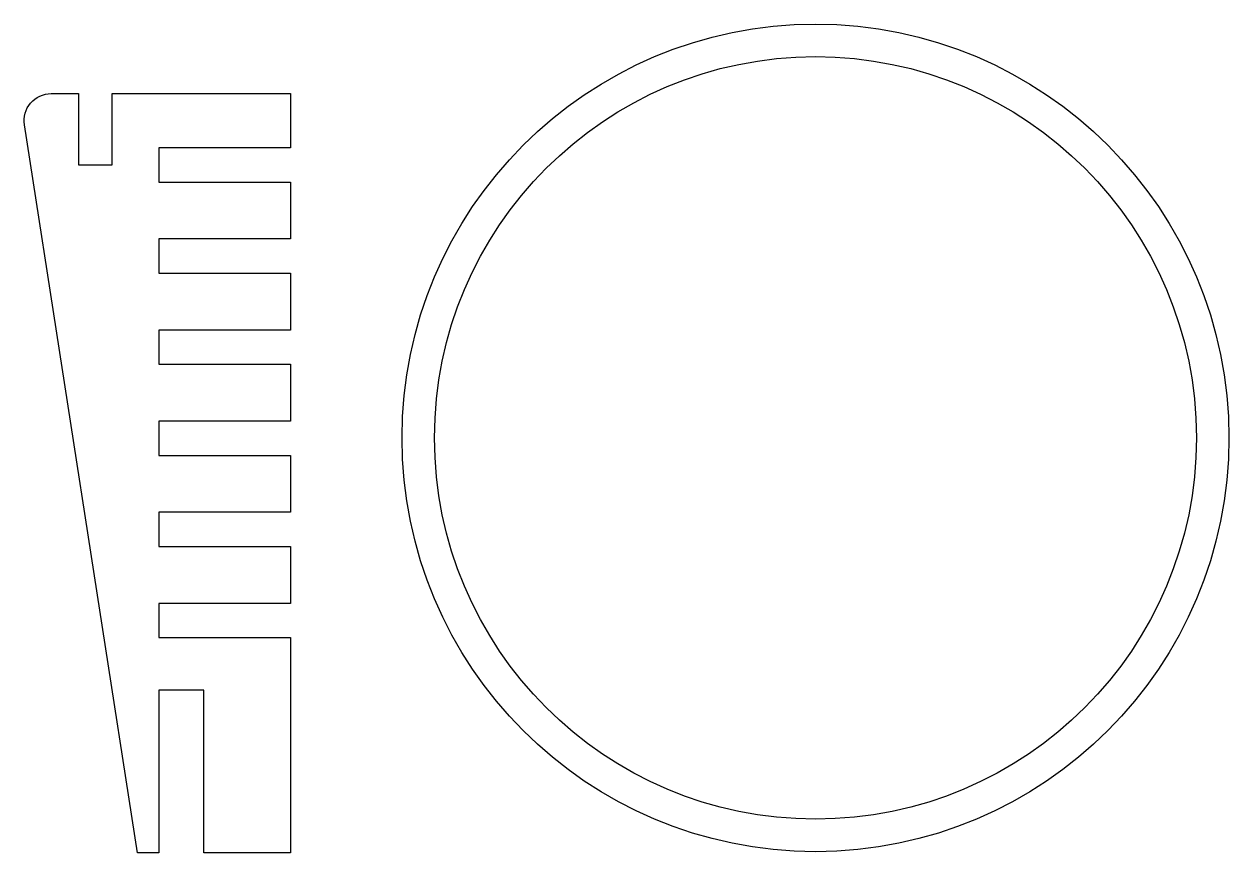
# Model space of a CAD drawing. Header units: millimetres. Extents: x 0 to 112, y 0 to 76.
import ezdxf

# ---------------------------------------------------------------- set-up
doc = ezdxf.new("R2010")
doc.units = ezdxf.units.MM
doc.layers.get('0').update_dxf_attribs({"linetype": 'CONTINUOUS'})

msp = doc.modelspace()

# ---------------------------------------------------------------- linework, layer by layer
msp.add_lwpolyline([(10.89, 0), (0.45, 67.12, -0.460168), (2.92, 70), (5.45, 70), (5.45, 63.43), (8.55, 63.43), (8.55, 70), (25, 70), (25, 65), (12.84, 65), (12.84, 61.85), (25, 61.85), (25, 56.6), (12.84, 56.6), (12.84, 53.45), (25, 53.45), (25, 48.2), (12.84, 48.2), (12.84, 45.05), (25, 45.05), (25, 39.8), (12.84, 39.8), (12.84, 36.65), (25, 36.65), (25, 31.4), (12.84, 31.4), (12.84, 28.25), (25, 28.25), (25, 23), (12.84, 23), (12.84, 19.85), (25, 19.85), (25, 0), (17, 0), (17, 15), (12.85, 15), (12.85, 0)], format="xyb", close=True)
for radius in [38.15, 35.15]:
    msp.add_circle((73.44, 38.26), radius)

doc.saveas('drawing.dxf')
